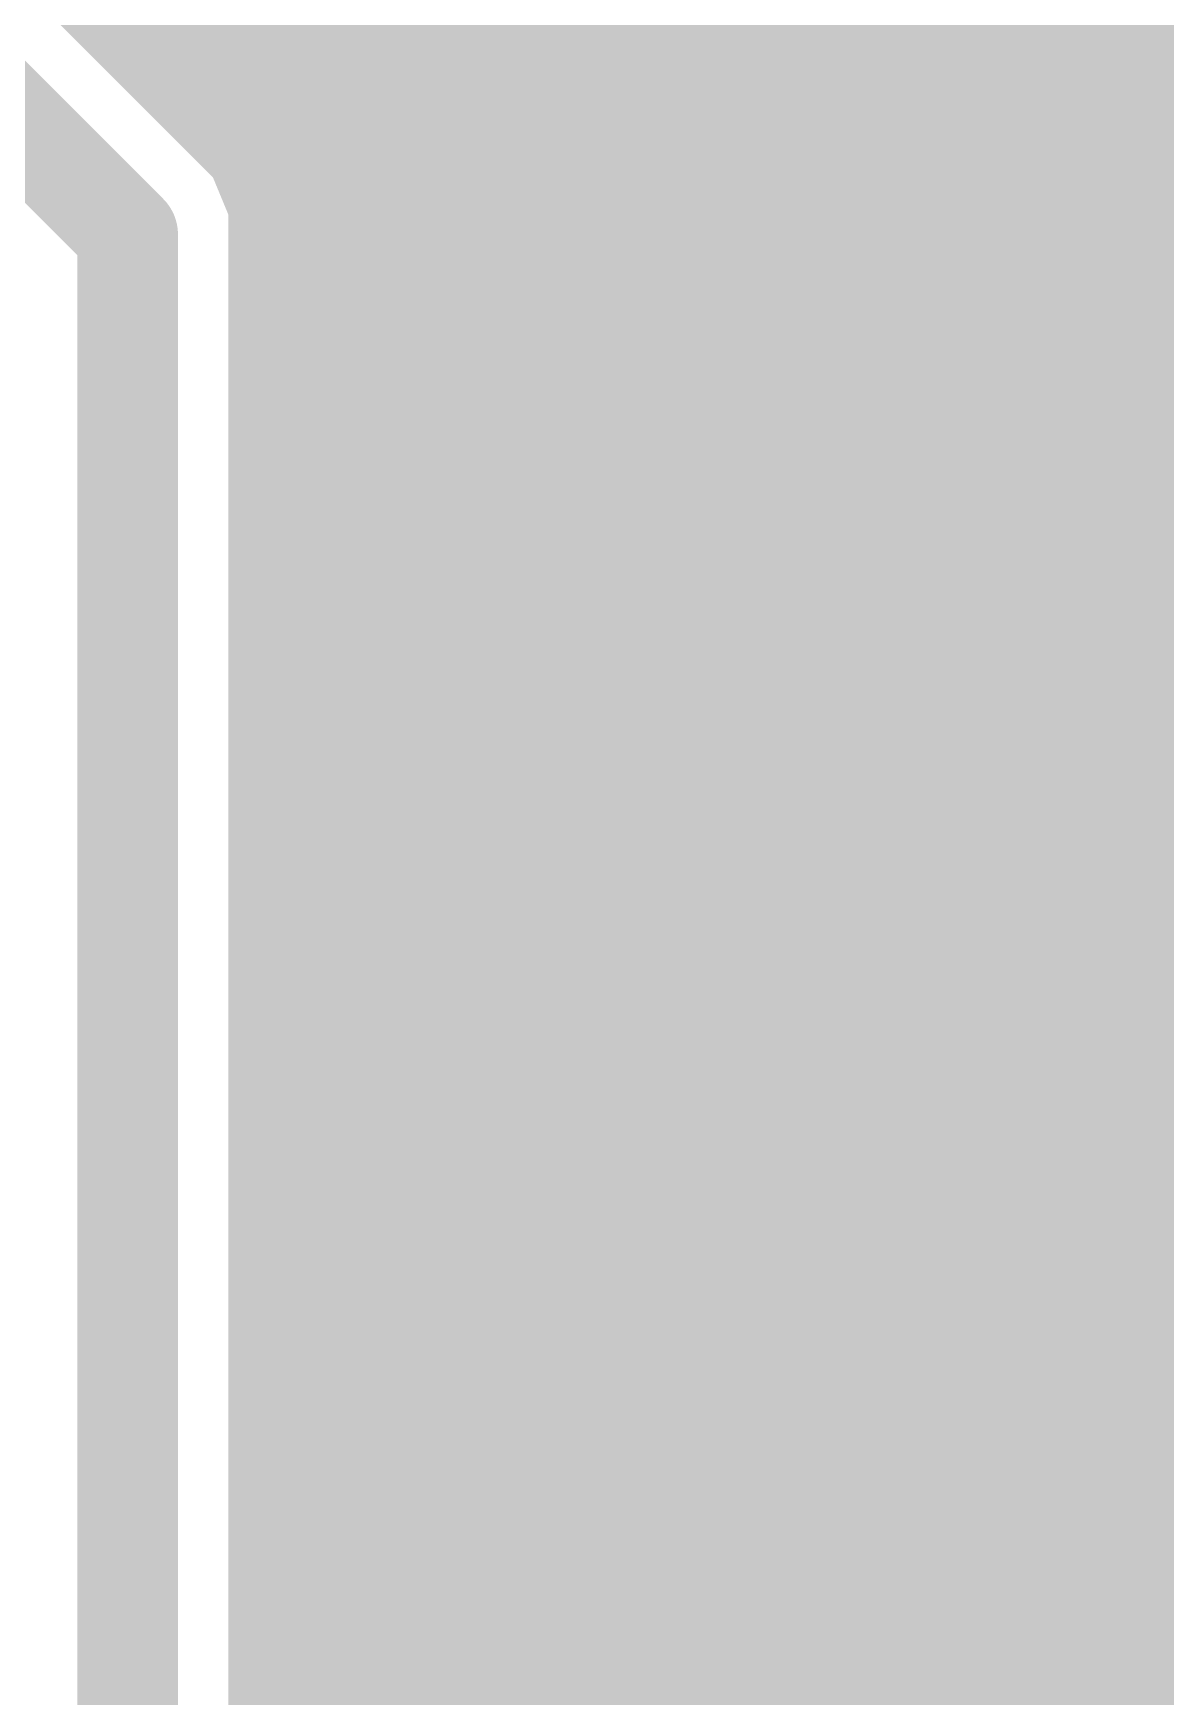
# Model space of a CAD drawing. Extents: x -0.1 to 54.7, y 0 to 86.4.
# Drawn here: x 44.07 to 48.64, y 70.29 to 77.01 of the extents above; entities that cross this region are included whole.
import ezdxf

# ---------------------------------------------------------------- set-up
doc = ezdxf.new("R2010")
doc.units = 0
for name, color, linetype in [('1', 22, 'CONTINUOUS'), ('16', 175, 'CONTINUOUS'), ('20', 7, 'CONTINUOUS')]:
    doc.layers.add(name, color=color, linetype=linetype)

msp = doc.modelspace()

# ---------------------------------------------------------------- linework, layer by layer
at = {"layer": '1', "const_width": 0.4064}
for points in [[(46.0653, 76.7168), (40.9853, 81.7968)], [(40.64, 81.28), (45.72, 76.2)], [(44.45, 76.2), (40.64, 80.01)], [(45.5661, 77.216), (52.7224, 77.216)], [(45.9725, 76.8096), (52.8545, 76.8096)], [(46.2368, 76.5453), (46.0653, 76.7168)], [(46.3296, 76.3213), (46.2368, 76.5453)], [(46.2957, 76.4032), (52.9865, 76.4032)], [(46.3296, 49.7825), (46.3296, 76.3213)], [(44.45, 48.26), (44.45, 76.2)], [(45.72, 76.2), (45.72, 49.53)], [(46.3296, 75.9968), (49.5908, 75.9968)], [(46.3296, 75.5904), (49.1477, 75.5904)], [(46.3296, 75.184), (48.9789, 75.184)], [(46.3296, 74.7776), (48.9628, 74.7776)], [(46.3296, 74.3712), (49.0904, 74.3712)], [(46.3296, 73.9648), (49.4329, 73.9648)], [(46.3296, 73.5584), (49.8415, 73.5584)], [(46.3296, 73.152), (49.2215, 73.152)], [(46.3296, 72.7456), (49.007, 72.7456)], [(46.3296, 72.3392), (48.9538, 72.3392)], [(46.3296, 71.9328), (49.04, 71.9328)], [(46.3296, 71.5264), (49.3157, 71.5264)], [(46.3296, 71.12), (53.3273, 71.12)], [(46.3296, 70.7136), (49.3875, 70.7136)], [(46.3296, 70.3072), (49.0984, 70.3072)]]:
    msp.add_lwpolyline(points, dxfattribs=at)
at = {"layer": '1', "const_width": 0.2032}
for points in [[(45.9725, 76.9112, 1), (45.9725, 76.708)], [(46.1372, 76.7886, 1), (45.9935, 76.6449)], [(45.9935, 76.6449, 1), (46.1372, 76.7886)], [(46.3307, 76.5842, 1), (46.1429, 76.5064)], [(46.1649, 76.4735, 1), (46.3086, 76.6172)], [(46.2957, 76.5048, 1), (46.2957, 76.3016)], [(46.4312, 76.3213, 1), (46.228, 76.3213)], [(46.2357, 76.2824, 1), (46.4235, 76.3601)], [(44.5516, 76.2, 1), (44.3484, 76.2)], [(45.8216, 76.2, 1), (45.6184, 76.2)], [(44.3782, 76.1282, 1), (44.5218, 76.2718)], [(45.6482, 76.1282, 1), (45.7918, 76.2718)], [(46.3296, 76.0984, 1), (46.3296, 75.8952)], [(46.3296, 75.692, 1), (46.3296, 75.4888)], [(46.3296, 75.2856, 1), (46.3296, 75.0824)], [(46.3296, 74.8792, 1), (46.3296, 74.676)], [(46.3296, 74.4728, 1), (46.3296, 74.2696)], [(46.3296, 74.0664, 1), (46.3296, 73.8632)], [(46.3296, 73.66, 1), (46.3296, 73.4568)], [(46.3296, 73.2536, 1), (46.3296, 73.0504)], [(46.3296, 72.8472, 1), (46.3296, 72.644)], [(46.3296, 72.4408, 1), (46.3296, 72.2376)], [(46.3296, 72.0344, 1), (46.3296, 71.8312)], [(46.3296, 71.628, 1), (46.3296, 71.4248)], [(46.3296, 71.2216, 1), (46.3296, 71.0184)], [(46.3296, 70.8152, 1), (46.3296, 70.612)], [(46.3296, 70.4088, 1), (46.3296, 70.2056)]]:
    msp.add_lwpolyline(points, format="xyb", dxfattribs=at)
at = {"layer": '16', "const_width": 0.4064}
for points in [[(44.9668, 76.5453), (41.1568, 80.3553)], [(44.45, 76.2), (40.64, 80.01)], [(44.2961, 77.216), (52.7224, 77.216)], [(44.7025, 76.8096), (52.8545, 76.8096)], [(45.0596, 76.3213), (44.9668, 76.5453)], [(45.0257, 76.4032), (52.9865, 76.4032)], [(45.0596, 53.5925), (45.0596, 76.3213)], [(44.45, 53.34), (44.45, 76.2)], [(45.0596, 75.9968), (49.5908, 75.9968)], [(45.0596, 75.5904), (49.1477, 75.5904)], [(45.0596, 75.184), (48.9789, 75.184)], [(45.0596, 74.7776), (48.9628, 74.7776)], [(45.0596, 74.3712), (49.0904, 74.3712)], [(45.0596, 73.9648), (49.4329, 73.9648)], [(45.0596, 73.5584), (49.8415, 73.5584)], [(45.0596, 73.152), (49.2215, 73.152)], [(45.0596, 72.7456), (49.007, 72.7456)], [(45.0596, 72.3392), (48.9538, 72.3392)], [(45.0596, 71.9328), (49.04, 71.9328)], [(45.0596, 71.5264), (49.3157, 71.5264)], [(45.0596, 71.12), (53.3273, 71.12)], [(45.0596, 70.7136), (49.3875, 70.7136)], [(45.0596, 70.3072), (49.0984, 70.3072)]]:
    msp.add_lwpolyline(points, dxfattribs=at)
at = {"layer": '16', "const_width": 0.2032}
for points in [[(44.7025, 76.9112, 1), (44.7025, 76.708)], [(45.0607, 76.5842, 1), (44.8729, 76.5064)], [(44.8949, 76.4735, 1), (45.0386, 76.6172)], [(45.0257, 76.5048, 1), (45.0257, 76.3016)], [(45.1612, 76.3213, 1), (44.958, 76.3213)], [(44.9657, 76.2824, 1), (45.1535, 76.3601)], [(44.5516, 76.2, 1), (44.3484, 76.2)], [(44.3782, 76.1282, 1), (44.5218, 76.2718)], [(45.0596, 76.0984, 1), (45.0596, 75.8952)], [(45.0596, 75.692, 1), (45.0596, 75.4888)], [(45.0596, 75.2856, 1), (45.0596, 75.0824)], [(45.0596, 74.8792, 1), (45.0596, 74.676)], [(45.0596, 74.4728, 1), (45.0596, 74.2696)], [(45.0596, 74.0664, 1), (45.0596, 73.8632)], [(45.0596, 73.66, 1), (45.0596, 73.4568)], [(45.0596, 73.2536, 1), (45.0596, 73.0504)], [(45.0596, 72.8472, 1), (45.0596, 72.644)], [(45.0596, 72.4408, 1), (45.0596, 72.2376)], [(45.0596, 72.0344, 1), (45.0596, 71.8312)], [(45.0596, 71.628, 1), (45.0596, 71.4248)], [(45.0596, 71.2216, 1), (45.0596, 71.0184)], [(45.0596, 70.8152, 1), (45.0596, 70.612)], [(45.0596, 70.4088, 1), (45.0596, 70.2056)]]:
    msp.add_lwpolyline(points, format="xyb", dxfattribs=at)
at = {"layer": '20', "const_width": 0.127}
msp.add_lwpolyline([(54.61, 73.66, 0.4142), (41.91, 86.36)], format="xyb", dxfattribs=at)

doc.saveas('drawing.dxf')
